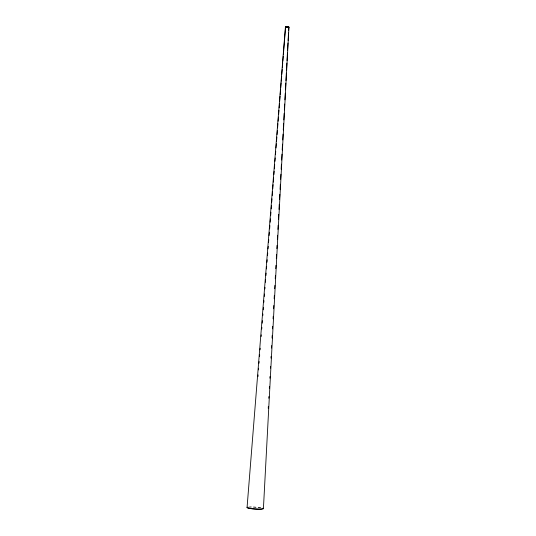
<?xml version="1.0" encoding="UTF-8"?>
<svg xmlns="http://www.w3.org/2000/svg" width="536" height="536" viewBox="0 0 536 536"><rect width="100%" height="100%" fill="white"/><g stroke="black" fill="none" stroke-linecap="round" stroke-linejoin="round"><path stroke-width="0.4" stroke-dasharray="2.68 2.01" d="M248.657 507.19A7.611 0.911 3.8 0 1 260.603 507.78M248.744 507.036A8.268 0.992 3.8 0 1 261.829 507.907"/><path stroke-width="0.8" d="M263.424 508.49L288.951 27.128L285.427 26.954L288.951 27.128M268.248 408.278L268.335 406.603M268.791 398.248L268.878 396.573M269.333 388.218L269.42 386.543M269.869 378.188L269.963 376.513M270.412 368.158L270.506 366.483M270.955 358.128L271.049 356.453M271.497 348.099L271.631 345.593M272.04 338.069L272.174 335.563M272.536 328.876L272.67 326.364M273.079 318.846L273.213 316.334M273.615 308.816L273.796 305.473M274.157 298.786L274.338 295.443M274.7 288.757L274.881 285.413M275.243 278.727L275.424 275.383M275.785 268.697L275.966 265.353M276.321 258.667L276.549 254.486M276.864 248.637L277.045 245.294M277.36 239.445L277.588 235.264M277.903 229.415L278.13 225.234M278.445 219.385L278.713 214.367M278.988 209.355L279.256 204.337M279.531 199.325L279.799 194.307M280.067 189.295L280.341 184.277M280.609 179.265L280.884 174.247M281.152 169.235L281.42 164.217M281.648 160.043L281.963 154.194M282.191 150.013L282.505 144.164M282.733 139.983L283.048 134.134M283.269 129.953L283.631 123.267M283.812 119.923L284.174 113.237M284.355 109.893L284.67 104.044M284.897 99.864L285.259 93.177M285.44 89.834L285.802 83.147M285.936 80.641L286.338 73.117M286.479 70.611L286.881 63.087M287.015 60.581L287.423 53.057M287.557 50.552L287.966 43.027M288.1 40.522L288.509 32.998M288.643 30.492L288.824 27.148L285.608 26.887L283.383 54.471M247.049 507.659L285.433 26.894M257.977 376.567L258.111 374.899M258.506 369.894L258.633 368.225M259.029 363.22L259.163 361.552M259.558 356.541L259.685 354.872M260.081 349.867L260.215 348.199M261.139 336.514L261.267 334.846M261.729 329.004L261.863 327.335M262.191 323.168L262.385 320.662M262.781 315.657L262.915 313.989M263.243 309.815L263.437 307.309M263.833 302.304L263.967 300.636M264.295 296.462L264.496 293.963M264.885 288.951L265.019 287.283M265.414 282.278L265.615 279.772M265.943 275.605L266.137 273.099M266.466 268.925L266.667 266.425M266.995 262.251L267.189 259.746M267.518 255.572L267.719 253.072M268.047 248.898L268.248 246.393M268.576 242.225L268.771 239.719M269.099 235.545L269.367 232.209M269.628 228.872L269.889 225.535M270.151 222.199L270.419 218.862M270.68 215.519L270.941 212.182M271.209 208.846L271.471 205.509M271.732 202.173L271.993 198.829M272.261 195.493L272.59 191.325M272.784 188.819L273.112 184.645M273.313 182.146L273.641 177.972M273.903 174.636L274.171 171.292M274.365 168.793L274.693 164.619M274.961 161.282L275.223 157.946M275.484 154.609L275.745 151.266M276.013 147.929L276.341 143.755M276.536 141.256L276.864 137.082M277.065 134.576L277.393 130.409M277.594 127.903L277.923 123.729M278.117 121.23L278.445 117.056M278.646 114.55L278.975 110.383M279.169 107.877L279.497 103.703M279.698 101.204L280.094 96.192M280.221 94.524L280.616 89.519M280.75 87.85L281.145 82.846M281.279 81.177L281.675 76.166M281.802 74.497L282.197 69.492M282.331 67.824L282.727 62.819M282.854 61.151L283.249 56.139M288.824 27.148L285.614 26.988M261.823 508.966A7.611 0.911 3.8 0 1 249.87 508.376M248.664 508.101A7.611 0.911 3.8 0 1 247.9 507.358M262.573 508.316A7.611 0.911 3.8 0 1 262.58 508.791M262.888 508.202A8.268 0.992 3.8 0 1 255.156 509.066A8.268 0.992 3.8 0 1 247.652 507.19"/></g></svg>
